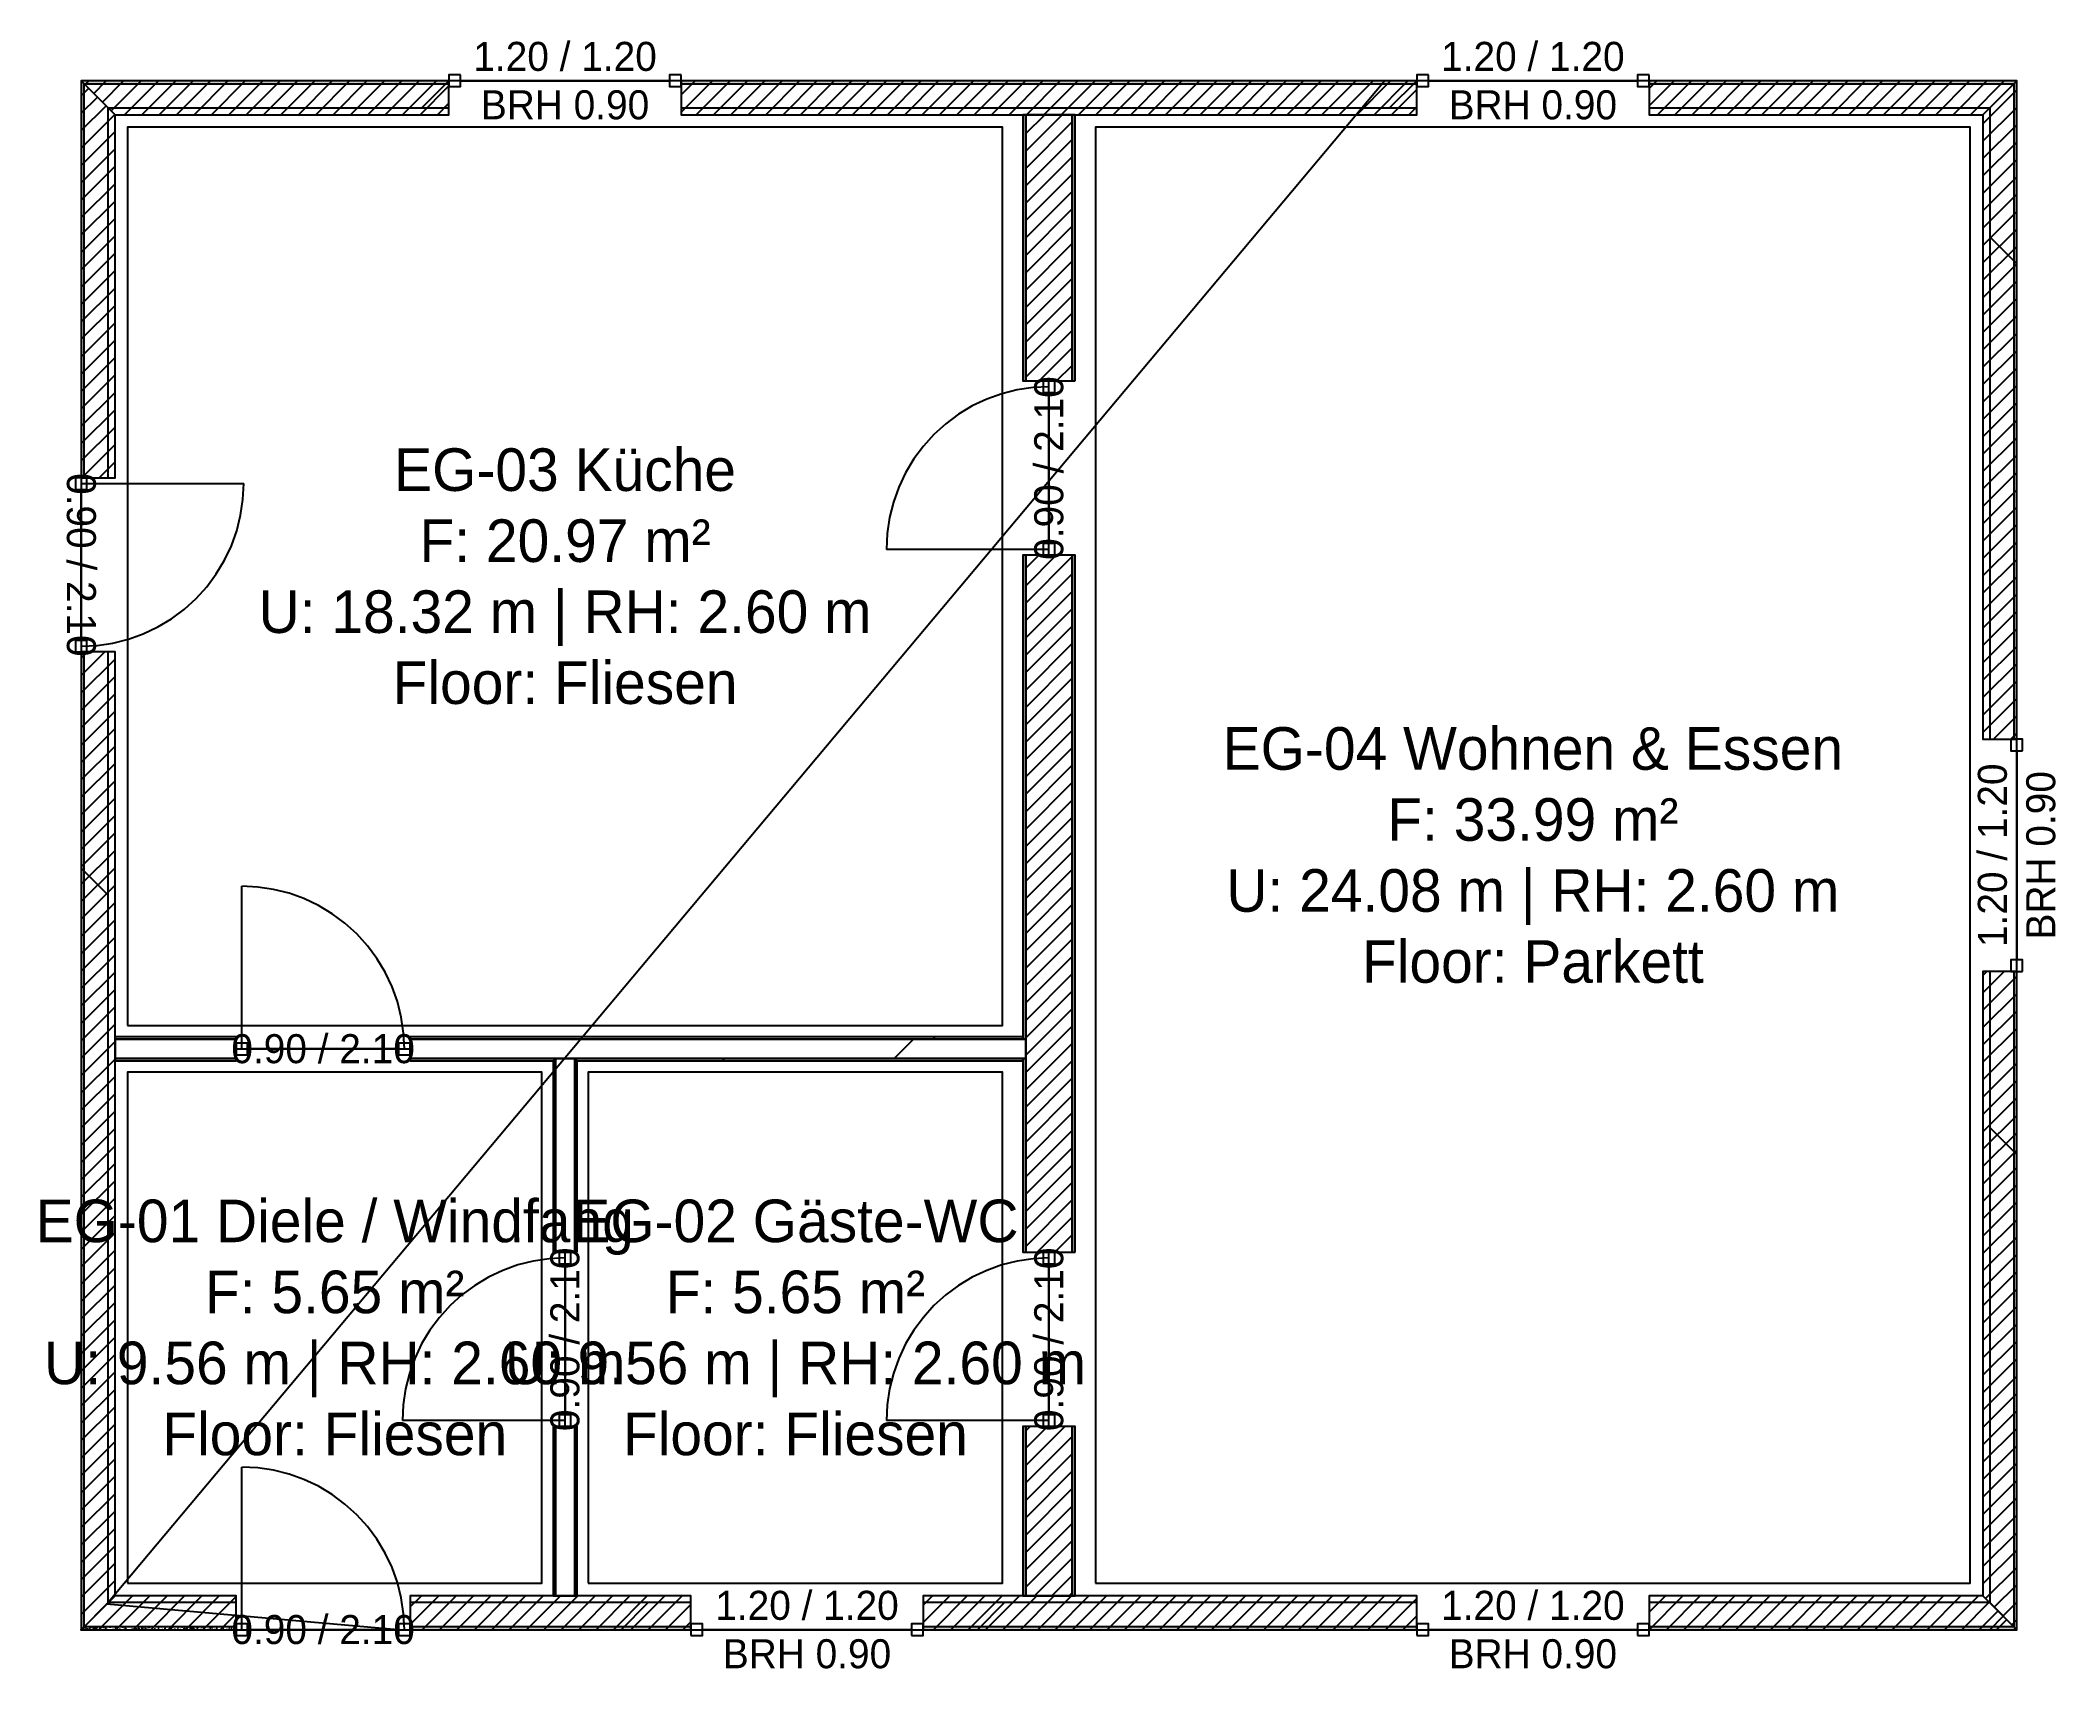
# Model space of a CAD drawing. Extents: x -0.2 to 10.2, y -0.2 to 8.2.
import ezdxf

# ---------------------------------------------------------------- set-up
doc = ezdxf.new("R2010")
doc.units = 0
doc.header["$MEASUREMENT"] = 0
for name, color, linetype in [('AEC_OPENING_THRESHOLD', 7, 'Continuous'), ('AEC_ROOM', 7, 'Continuous'), ('AEC_ROOM_STAMP', 7, 'Continuous'), ('AEC_SLAB', 7, 'Continuous'), ('AEC_SLAB_CEILING', 7, 'Continuous'), ('AEC_SLAB_CONTOUR', 7, 'Continuous'), ('AEC_SLAB_HATCH', 7, 'Continuous')]:
    doc.layers.add(name, color=color, linetype=linetype)
pattern_1 = [(45, (0, 0), (-2.245, 2.245), [])]
pattern_2 = [(45, (-1.7, 0), (-2.245, 2.245), [])]
pattern_3 = [(45, (-4.35, 0), (-2.2451, 2.2451), [])]
pattern_4 = [(45, (-8.1, 0), (-2.24506, 2.24506), [])]
pattern_5 = [(135, (4e-07, -10), (-2.24506, -2.24506), [])]
pattern_6 = [(135, (4.6, -10), (-2.24506, -2.24506), [])]
pattern_7 = [(225, (10, 8), (2.245, -2.245), [])]
pattern_8 = [(225, (6.9, 8), (2.245, -2.245), [])]
pattern_9 = [(225, (1.9, 8), (2.245, -2.245), [])]
pattern_10 = [(-45, (-8, 3e-07), (2.2451, 2.2451), [])]
pattern_11 = [(-45, (-5.05, 2e-07), (2.245, 2.245), [])]

msp = doc.modelspace()

# ---------------------------------------------------------------- hatches: boundary and pattern name
h = msp.add_hatch()
h.set_pattern_fill('ANSI31', color=256, angle=180, style=0)
h.set_pattern_definition(pattern_9)
h.paths.add_polyline_path([(1.9, 8), (0, 8), (0.015, 7.985), (1.9, 7.985), (1.9, 8)], flags=17)
h = msp.add_hatch()
h.set_pattern_fill('ANSI31', color=256, angle=180, style=0)
h.set_pattern_definition(pattern_9)
h.paths.add_polyline_path([(1.9, 8), (0, 8), (0.14, 7.86), (1.9, 7.86), (1.9, 8)], flags=17)
at = {"true_color": 0xff0000, "transparency": 33554687}
h = msp.add_hatch(dxfattribs=at)
h.set_pattern_fill('ANSI31', color=0, scale=0.02, style=0)
h.set_pattern_definition([(45, (-0.038, -0.16), (-0.0449013, 0.0449013), [])])
h.paths.add_polyline_path([(1.9, 8), (0, 8), (0.175, 7.825), (1.9, 7.825), (1.9, 8)], flags=17)
at = {"true_color": 0x808080, "transparency": 33554687}
h = msp.add_hatch(dxfattribs=at)
h.set_pattern_fill('AR-SAND', color=0, scale=0.0005, style=0)
h.set_pattern_definition([(37.5, (-0.00095, -0.004), (-0.000800015, 0.024470663), [0, -0.019304, 0, -0.02159, 0, -0.0206375]), (7.5, (-0.00095, -0.004), (0.02247616, 0.03584126), [0, -0.010414, 0, -0.017399, 0, -0.0066675]), (-32.5, (-0.01657, -0.004), (0.03954962, 7.186e-05), [0, -0.00635, 0, -0.02286, 0, -0.029845]), (-42.5, (-0.01657, -0.004), (0.03817783, 0.01114647), [0, -0.003175, 0, -0.014986, 0, -0.017145])])
h.paths.add_polyline_path([(1.9, 8), (0, 8), (0.015, 7.985), (1.9, 7.985), (1.9, 8)], flags=17)
h = msp.add_hatch()
h.set_pattern_fill('ANSI31', color=256, angle=-90, style=0)
h.set_pattern_definition(pattern_10)
h.paths.add_polyline_path([(0, 8), (0, 5.95), (0.015, 5.95), (0.015, 7.985), (0, 8)], flags=17)
h = msp.add_hatch()
h.set_pattern_fill('ANSI31', color=256, angle=-90, style=0)
h.set_pattern_definition(pattern_10)
h.paths.add_polyline_path([(0, 8), (0, 5.95), (0.14, 5.95), (0.14, 7.86), (0, 8)], flags=17)
at = {"true_color": 0xff0000, "transparency": 33554687}
h = msp.add_hatch(dxfattribs=at)
h.set_pattern_fill('ANSI31', color=0, scale=0.02, style=0)
h.set_pattern_definition([(45, (0, -0.16), (-0.0449013, 0.0449013), [])])
h.paths.add_polyline_path([(0, 8), (0, 5.95), (0.175, 5.95), (0.175, 7.825), (0, 8)], flags=17)
at = {"true_color": 0x808080, "transparency": 33554687}
h = msp.add_hatch(dxfattribs=at)
h.set_pattern_fill('AR-SAND', color=0, scale=0.0005, style=0)
h.set_pattern_definition([(37.5, (0, -0.004), (-0.000800015, 0.024470663), [0, -0.019304, 0, -0.02159, 0, -0.0206375]), (7.5, (0, -0.004), (0.02247616, 0.03584126), [0, -0.010414, 0, -0.017399, 0, -0.0066675]), (-32.5, (-0.01562, -0.004), (0.03954962, 7.186e-05), [0, -0.00635, 0, -0.02286, 0, -0.029845]), (-42.5, (-0.01562, -0.004), (0.03817783, 0.01114647), [0, -0.003175, 0, -0.014986, 0, -0.017145])])
h.paths.add_polyline_path([(0, 8), (0, 5.95), (0.015, 5.95), (0.015, 7.985), (0, 8)], flags=17)
h = msp.add_hatch()
h.set_pattern_fill('ANSI31', color=256, angle=180, style=0)
h.set_pattern_definition(pattern_8)
h.paths.add_polyline_path([(6.9, 8), (3.1, 8), (3.1, 7.985), (6.9, 7.985), (6.9, 8)], flags=17)
h = msp.add_hatch()
h.set_pattern_fill('ANSI31', color=256, angle=180, style=0)
h.set_pattern_definition(pattern_8)
h.paths.add_polyline_path([(6.9, 8), (3.1, 8), (3.1, 7.86), (6.9, 7.86), (6.9, 8)], flags=17)
at = {"true_color": 0xff0000, "transparency": 33554687}
h = msp.add_hatch(dxfattribs=at)
h.set_pattern_fill('ANSI31', color=0, scale=0.02, style=0)
h.set_pattern_definition([(45, (-0.138, -0.16), (-0.04490128, 0.04490128), [])])
h.paths.add_polyline_path([(6.9, 8), (3.1, 8), (3.1, 7.825), (6.9, 7.825), (6.9, 8)], flags=17)
at = {"true_color": 0x808080, "transparency": 33554687}
h = msp.add_hatch(dxfattribs=at)
h.set_pattern_fill('AR-SAND', color=0, scale=0.0005, style=0)
h.set_pattern_definition([(37.5, (-0.00345, -0.004), (-0.000800015, 0.024470663), [0, -0.019304, 0, -0.02159, 0, -0.0206375]), (7.5, (-0.00345, -0.004), (0.02247616, 0.03584126), [0, -0.010414, 0, -0.017399, 0, -0.0066675]), (-32.5, (-0.01907, -0.004), (0.03954962, 7.186e-05), [0, -0.00635, 0, -0.02286, 0, -0.029845]), (-42.5, (-0.01907, -0.004), (0.03817783, 0.01114647), [0, -0.003175, 0, -0.014986, 0, -0.017145])])
h.paths.add_polyline_path([(6.9, 8), (3.1, 8), (3.1, 7.985), (6.9, 7.985), (6.9, 8)], flags=17)
h = msp.add_hatch()
h.set_pattern_fill('ANSI31', color=256, angle=180, style=0)
h.set_pattern_definition(pattern_7)
h.paths.add_polyline_path([(10, 8), (8.1, 8), (8.1, 7.985), (9.985, 7.985), (10, 8)], flags=17)
h = msp.add_hatch()
h.set_pattern_fill('ANSI31', color=256, angle=180, style=0)
h.set_pattern_definition(pattern_7)
h.paths.add_polyline_path([(10, 8), (8.1, 8), (8.1, 7.86), (9.86, 7.86), (10, 8)], flags=17)
at = {"true_color": 0xff0000, "transparency": 33554687}
h = msp.add_hatch(dxfattribs=at)
h.set_pattern_fill('ANSI31', color=0, scale=0.02, style=0)
h.set_pattern_definition([(45, (-0.2, -0.16), (-0.04490128, 0.04490128), [])])
h.paths.add_polyline_path([(10, 8), (8.1, 8), (8.1, 7.825), (9.825, 7.825), (10, 8)], flags=17)
at = {"true_color": 0x808080, "transparency": 33554687}
h = msp.add_hatch(dxfattribs=at)
h.set_pattern_fill('AR-SAND', color=0, scale=0.0005, style=0)
h.set_pattern_definition([(37.5, (-0.005, -0.004), (-0.000800015, 0.024470663), [0, -0.019304002, 0, -0.02159, 0, -0.020637502]), (7.5, (-0.005, -0.004), (0.022476164, 0.035841255), [0, -0.010414, 0, -0.017399, 0, -0.0066675]), (-32.5, (-0.02062, -0.004), (0.03954962, 7.186e-05), [0, -0.00635, 0, -0.022860002, 0, -0.029845]), (-42.5, (-0.02062, -0.004), (0.03817783, 0.01114647), [0, -0.003175, 0, -0.014986, 0, -0.017145])])
h.paths.add_polyline_path([(10, 8), (8.1, 8), (8.1, 7.985), (9.985, 7.985), (10, 8)], flags=17)
at = {"true_color": 0xff0000, "transparency": 33554687}
h = msp.add_hatch(dxfattribs=at)
h.set_pattern_fill('ANSI31', color=0, scale=0.02, style=0)
h.set_pattern_definition([(45, (-0.2, -0.092), (-0.04490128, 0.04490128), [])])
h.paths.add_polyline_path([(10, 4.6), (10, 8), (9.825, 7.825), (9.825, 4.6), (10, 4.6)], flags=17)
h = msp.add_hatch()
h.set_pattern_fill('ANSI31', color=256, angle=90, style=0)
h.set_pattern_definition(pattern_6)
h.paths.add_polyline_path([(10, 4.6), (10, 8), (9.86, 7.86), (9.86, 4.6), (10, 4.6)], flags=17)
h = msp.add_hatch()
h.set_pattern_fill('ANSI31', color=256, angle=90, style=0)
h.set_pattern_definition(pattern_6)
h.paths.add_polyline_path([(10, 4.6), (10, 8), (9.985, 7.985), (9.985, 4.6), (10, 4.6)], flags=17)
at = {"true_color": 0x808080, "transparency": 33554687}
h = msp.add_hatch(dxfattribs=at)
h.set_pattern_fill('AR-SAND', color=0, scale=0.0005, style=0)
h.set_pattern_definition([(37.5, (-0.005, -0.0023), (-0.000800015, 0.024470663), [0, -0.019304002, 0, -0.02159, 0, -0.020637502]), (7.5, (-0.005, -0.0023), (0.022476164, 0.035841255), [0, -0.010414, 0, -0.017399, 0, -0.0066675]), (-32.5, (-0.02062, -0.0023), (0.03954962, 7.186e-05), [0, -0.00635, 0, -0.022860002, 0, -0.029845]), (-42.5, (-0.02062, -0.0023), (0.03817783, 0.01114647), [0, -0.003175, 0, -0.014986, 0, -0.017145])])
h.paths.add_polyline_path([(10, 4.6), (10, 8), (9.985, 7.985), (9.985, 4.6), (10, 4.6)], flags=17)
h = msp.add_hatch(dxfattribs=at)
h.set_pattern_fill('DOTS', color=0, scale=0.002, style=0)
h.set_pattern_definition([(0, (-0.00976, -0.0129), (0.0015875, 0.0031750001), [0, -0.0031750001])])
h.paths.add_polyline_path([(4.88, 6.45), (4.88, 7.825), (4.865, 7.825), (4.865, 6.45), (4.88, 6.45)], flags=17)
at = {"true_color": 0xff0000, "transparency": 33554687}
h = msp.add_hatch(dxfattribs=at)
h.set_pattern_fill('ANSI31', color=0, scale=0.02, style=0)
h.set_pattern_definition([(45, (-0.1024, -0.129), (-0.0449013, 0.0449013), [])])
h.paths.add_polyline_path([(5.12, 6.45), (5.12, 7.825), (4.88, 7.825), (4.88, 6.45), (5.12, 6.45)], flags=17)
at = {"true_color": 0x808080, "transparency": 33554687}
h = msp.add_hatch(dxfattribs=at)
h.set_pattern_fill('DOTS', color=0, scale=0.002, style=0)
h.set_pattern_definition([(0, (-0.01027, -0.0129), (0.0015875, 0.0031750001), [0, -0.0031750001])])
h.paths.add_polyline_path([(5.135, 6.45), (5.135, 7.825), (5.12, 7.825), (5.12, 6.45), (5.135, 6.45)], flags=17)
h = msp.add_hatch(dxfattribs=at)
h.set_pattern_fill('DOTS', color=0, scale=0.002, style=0)
h.set_pattern_definition([(0, (-0.00976, -0.0061), (0.0015875, 0.0031750001), [0, -0.0031750001])])
h.paths.add_polyline_path([(4.88, 3.05), (4.88, 5.55), (4.865, 5.55), (4.865, 3.05), (4.88, 3.05)], flags=17)
at = {"true_color": 0xff0000, "transparency": 33554687}
h = msp.add_hatch(dxfattribs=at)
h.set_pattern_fill('ANSI31', color=0, scale=0.02, style=0)
h.set_pattern_definition([(45, (-0.1024, -0.039), (-0.0449013, 0.0449013), [])])
h.paths.add_polyline_path([(5.12, 1.95), (5.12, 5.55), (4.88, 5.55), (4.88, 1.95), (5.12, 1.95)], flags=17)
at = {"true_color": 0x808080, "transparency": 33554687}
h = msp.add_hatch(dxfattribs=at)
h.set_pattern_fill('DOTS', color=0, scale=0.002, style=0)
h.set_pattern_definition([(0, (-0.01027, -0.0039), (0.0015875, 0.0031750001), [0, -0.0031750001])])
h.paths.add_polyline_path([(5.135, 1.95), (5.135, 5.55), (5.12, 5.55), (5.12, 1.95), (5.135, 1.95)], flags=17)
h = msp.add_hatch()
h.set_pattern_fill('ANSI31', color=256, angle=-90, style=0)
h.set_pattern_definition(pattern_11)
h.paths.add_polyline_path([(0, 5.05), (0, 0), (0.015, 0.015), (0.015, 5.05), (0, 5.05)], flags=17)
h = msp.add_hatch()
h.set_pattern_fill('ANSI31', color=256, angle=-90, style=0)
h.set_pattern_definition(pattern_11)
h.paths.add_polyline_path([(0, 5.05), (0, 0), (0.14, 0.14), (0.14, 5.05), (0, 5.05)], flags=17)
at = {"true_color": 0xff0000, "transparency": 33554687}
h = msp.add_hatch(dxfattribs=at)
h.set_pattern_fill('ANSI31', color=0, scale=0.02, style=0)
h.set_pattern_definition([(45, (0, -0.101), (-0.0449013, 0.0449013), [])])
h.paths.add_polyline_path([(0, 5.05), (0, 0), (0.175, 0.175), (0.175, 5.05), (0, 5.05)], flags=17)
at = {"true_color": 0x808080, "transparency": 33554687}
h = msp.add_hatch(dxfattribs=at)
h.set_pattern_fill('AR-SAND', color=0, scale=0.0005, style=0)
h.set_pattern_definition([(37.5, (0, -0.002525), (-0.000800015, 0.02447066), [0, -0.019304, 0, -0.02159, 0, -0.0206375]), (7.5, (0, -0.002525), (0.02247616, 0.03584126), [0, -0.010414, 0, -0.017399, 0, -0.0066675]), (-32.5, (-0.01562, -0.002525), (0.03954962, 7.186e-05), [0, -0.00635, 0, -0.02286, 0, -0.029845]), (-42.5, (-0.01562, -0.002525), (0.03817783, 0.01114647), [0, -0.003175, 0, -0.014986, 0, -0.017145])])
h.paths.add_polyline_path([(0, 5.05), (0, 0), (0.015, 0.015), (0.015, 5.05), (0, 5.05)], flags=17)
at = {"true_color": 0xff0000, "transparency": 33554687}
h = msp.add_hatch(dxfattribs=at)
h.set_pattern_fill('ANSI31', color=0, scale=0.02, style=0)
h.set_pattern_definition([(45, (-0.2, 0), (-0.04490128, 0.04490128), [])])
h.paths.add_polyline_path([(10, 0), (10, 3.4), (9.825, 3.4), (9.825, 0.175), (10, 0)], flags=17)
h = msp.add_hatch()
h.set_pattern_fill('ANSI31', color=256, angle=90, style=0)
h.set_pattern_definition(pattern_5)
h.paths.add_polyline_path([(10, 0), (10, 3.4), (9.86, 3.4), (9.86, 0.14), (10, 0)], flags=17)
h = msp.add_hatch()
h.set_pattern_fill('ANSI31', color=256, angle=90, style=0)
h.set_pattern_definition(pattern_5)
h.paths.add_polyline_path([(10, 0), (10, 3.4), (9.985, 3.4), (9.985, 0.015), (10, 0)], flags=17)
at = {"true_color": 0x808080, "transparency": 33554687}
h = msp.add_hatch(dxfattribs=at)
h.set_pattern_fill('AR-SAND', color=0, scale=0.0005, style=0)
h.set_pattern_definition([(37.5, (-0.005, 0), (-0.000800015, 0.024470663), [0, -0.019304, 0, -0.02159, 0, -0.0206375]), (7.5, (-0.005, 0), (0.02247616, 0.03584126), [0, -0.010414, 0, -0.017399, 0, -0.0066675]), (-32.5, (-0.02062, 0), (0.03954962, 7.186e-05), [0, -0.00635, 0, -0.02286, 0, -0.029845]), (-42.5, (-0.02062, 0), (0.03817783, 0.01114647), [0, -0.003175, 0, -0.014986, 0, -0.017145])])
h.paths.add_polyline_path([(10, 0), (10, 3.4), (9.985, 3.4), (9.985, 0.015), (10, 0)], flags=17)
h = msp.add_hatch()
h.set_pattern_fill('ANSI31', color=256, style=0)
h.set_pattern_definition([(45, (-0.175, -3.05), (-2.245, 2.245), [])])
h.paths.add_polyline_path([(0.175, 3.05), (0.8, 3.05), (0.8, 3.062), (0.175, 3.062), (0.175, 3.05)], flags=17)
h = msp.add_hatch()
h.set_pattern_fill('ANSI31', color=256, style=0)
h.set_pattern_definition([(45, (-0.175, -2.95), (-2.245, 2.245), [])])
h.paths.add_polyline_path([(0.175, 2.95), (0.8, 2.95), (0.8, 3.05), (0.175, 3.05), (0.175, 2.95)], flags=17)
h = msp.add_hatch()
h.set_pattern_fill('ANSI31', color=256, style=0)
h.set_pattern_definition([(45, (-1.7, -3.05), (-2.2451, 2.2451), [])])
h.paths.add_polyline_path([(1.7, 3.05), (4.865, 3.05), (4.865, 3.062), (1.7, 3.062), (1.7, 3.05)], flags=17)
h = msp.add_hatch()
h.set_pattern_fill('ANSI31', color=256, style=0)
h.set_pattern_definition([(45, (-1.7, -2.95), (-2.2451, 2.2451), [])])
h.paths.add_polyline_path([(1.7, 2.95), (4.88, 2.95), (4.88, 3.05), (1.7, 3.05), (1.7, 2.95)], flags=17)
h = msp.add_hatch()
h.set_pattern_fill('ANSI31', color=256, style=0)
h.set_pattern_definition([(45, (-0.175, -2.9375), (-2.245, 2.245), [])])
h.paths.add_polyline_path([(0.175, 2.938), (0.8, 2.938), (0.8, 2.95), (0.175, 2.95), (0.175, 2.938)], flags=17)
h = msp.add_hatch()
h.set_pattern_fill('ANSI31', color=256, style=0)
h.set_pattern_definition([(45, (-1.7, -2.9375), (-2.245, 2.245), [])])
h.paths.add_polyline_path([(1.7, 2.938), (2.438, 2.938), (2.45, 2.95), (1.7, 2.95), (1.7, 2.938)], flags=17)
h = msp.add_hatch()
h.set_pattern_fill('ANSI31', color=256, angle=90, style=0)
h.set_pattern_definition([(135, (1.95, -2.45), (-2.245, -2.245), [])])
h.paths.add_polyline_path([(2.45, 1.95), (2.45, 2.95), (2.438, 2.938), (2.438, 1.95), (2.45, 1.95)], flags=17)
h = msp.add_hatch()
h.set_pattern_fill('ANSI31', color=256, angle=90, style=0)
h.set_pattern_definition([(135, (1.95, -2.55), (-2.245, -2.245), [])])
h.paths.add_polyline_path([(2.55, 1.95), (2.55, 2.95), (2.45, 2.95), (2.45, 1.95), (2.55, 1.95)], flags=17)
h = msp.add_hatch()
h.set_pattern_fill('ANSI31', color=256, angle=90, style=0)
h.set_pattern_definition([(135, (1.95, -2.5625), (-2.245, -2.245), [])])
h.paths.add_polyline_path([(2.562, 1.95), (2.562, 2.938), (2.55, 2.95), (2.55, 1.95), (2.562, 1.95)], flags=17)
h = msp.add_hatch()
h.set_pattern_fill('ANSI31', color=256, style=0)
h.set_pattern_definition([(45, (-2.5625, -2.9375), (-2.2451, 2.2451), [])])
h.paths.add_polyline_path([(2.562, 2.938), (4.865, 2.938), (4.865, 2.95), (2.55, 2.95), (2.562, 2.938)], flags=17)
h = msp.add_hatch(dxfattribs=at)
h.set_pattern_fill('DOTS', color=0, scale=0.002, style=0)
h.set_pattern_definition([(0, (-0.00976, -0.0039), (0.0015875, 0.0031750001), [0, -0.0031750001])])
h.paths.add_polyline_path([(4.88, 1.95), (4.88, 2.95), (4.865, 2.95), (4.865, 1.95), (4.88, 1.95)], flags=17)
h = msp.add_hatch()
h.set_pattern_fill('ANSI31', color=256, angle=90, style=0)
h.set_pattern_definition([(135, (0.175, -2.45), (-2.245, -2.245), [])])
h.paths.add_polyline_path([(2.45, 0.175), (2.45, 1.05), (2.438, 1.05), (2.438, 0.175), (2.45, 0.175)], flags=17)
h = msp.add_hatch()
h.set_pattern_fill('ANSI31', color=256, angle=90, style=0)
h.set_pattern_definition([(135, (0.175, -2.55), (-2.245, -2.245), [])])
h.paths.add_polyline_path([(2.55, 0.175), (2.55, 1.05), (2.45, 1.05), (2.45, 0.175), (2.55, 0.175)], flags=17)
h = msp.add_hatch()
h.set_pattern_fill('ANSI31', color=256, angle=90, style=0)
h.set_pattern_definition([(135, (0.175, -2.5625), (-2.245, -2.245), [])])
h.paths.add_polyline_path([(2.562, 0.175), (2.562, 1.05), (2.55, 1.05), (2.55, 0.175), (2.562, 0.175)], flags=17)
h = msp.add_hatch(dxfattribs=at)
h.set_pattern_fill('DOTS', color=0, scale=0.002, style=0)
h.set_pattern_definition([(0, (-0.00976, -0.00035), (0.0015875, 0.0031750001), [0, -0.0031750001])])
h.paths.add_polyline_path([(4.88, 0.175), (4.88, 1.05), (4.865, 1.05), (4.865, 0.175), (4.88, 0.175)], flags=17)
at = {"true_color": 0xff0000, "transparency": 33554687}
h = msp.add_hatch(dxfattribs=at)
h.set_pattern_fill('ANSI31', color=0, scale=0.02, style=0)
h.set_pattern_definition([(45, (-0.1024, -0.0035), (-0.0449013, 0.0449013), [])])
h.paths.add_polyline_path([(5.12, 0.175), (5.12, 1.05), (4.88, 1.05), (4.88, 0.175), (5.12, 0.175)], flags=17)
at = {"true_color": 0x808080, "transparency": 33554687}
h = msp.add_hatch(dxfattribs=at)
h.set_pattern_fill('DOTS', color=0, scale=0.002, style=0)
h.set_pattern_definition([(0, (-0.01027, -0.00035), (0.0015875, 0.0031750001), [0, -0.0031750001])])
h.paths.add_polyline_path([(5.135, 0.175), (5.135, 1.05), (5.12, 1.05), (5.12, 0.175), (5.135, 0.175)], flags=17)
at = {"true_color": 0xff0000, "transparency": 33554687}
h = msp.add_hatch(dxfattribs=at)
h.set_pattern_fill('ANSI31', color=0, scale=0.02, style=0)
h.set_pattern_definition([(45, (0, 0), (-0.0449013, 0.0449013), [])])
h.paths.add_polyline_path([(0, 0), (0.8, 0), (0.8, 0.175), (0.175, 0.175), (0, 0)], flags=17)
h = msp.add_hatch()
h.set_pattern_fill('ANSI31', color=256, style=0)
h.set_pattern_definition(pattern_1)
h.paths.add_polyline_path([(0, 0), (0.8, 0), (0.8, 0.14), (0.14, 0.14), (0, 0)], flags=17)
h = msp.add_hatch(dxfattribs=at)
h.set_pattern_fill('ANSI31', color=0, scale=0.02, style=0)
h.set_pattern_definition([(45, (-0.034, 0), (-0.0449013, 0.0449013), [])])
h.paths.add_polyline_path([(1.7, 0), (3.15, 0), (3.15, 0.175), (1.7, 0.175), (1.7, 0)], flags=17)
h = msp.add_hatch()
h.set_pattern_fill('ANSI31', color=256, style=0)
h.set_pattern_definition(pattern_2)
h.paths.add_polyline_path([(1.7, 0), (3.15, 0), (3.15, 0.14), (1.7, 0.14), (1.7, 0)], flags=17)
h = msp.add_hatch(dxfattribs=at)
h.set_pattern_fill('ANSI31', color=0, scale=0.02, style=0)
h.set_pattern_definition([(45, (-0.087, 0), (-0.0449013, 0.0449013), [])])
h.paths.add_polyline_path([(4.35, 0), (6.9, 0), (6.9, 0.175), (4.35, 0.175), (4.35, 0)], flags=17)
h = msp.add_hatch()
h.set_pattern_fill('ANSI31', color=256, style=0)
h.set_pattern_definition(pattern_3)
h.paths.add_polyline_path([(4.35, 0), (6.9, 0), (6.9, 0.14), (4.35, 0.14), (4.35, 0)], flags=17)
h = msp.add_hatch(dxfattribs=at)
h.set_pattern_fill('ANSI31', color=0, scale=0.02, style=0)
h.set_pattern_definition([(45, (-0.162, 0), (-0.04490128, 0.04490128), [])])
h.paths.add_polyline_path([(8.1, 0), (10, 0), (9.825, 0.175), (8.1, 0.175), (8.1, 0)], flags=17)
h = msp.add_hatch()
h.set_pattern_fill('ANSI31', color=256, style=0)
h.set_pattern_definition(pattern_4)
h.paths.add_polyline_path([(8.1, 0), (10, 0), (9.86, 0.14), (8.1, 0.14), (8.1, 0)], flags=17)
h = msp.add_hatch()
h.set_pattern_fill('ANSI31', color=256, style=0)
h.set_pattern_definition(pattern_1)
h.paths.add_polyline_path([(0, 0), (0.8, 0), (0.8, 0.015), (0.015, 0.015), (0, 0)], flags=17)
at = {"true_color": 0x808080, "transparency": 33554687}
h = msp.add_hatch(dxfattribs=at)
h.set_pattern_fill('AR-SAND', color=0, scale=0.0005, style=0)
h.set_pattern_definition([(37.5, (0, 0), (-0.0008, 0.02447066), [0, -0.019304, 0, -0.02159, 0, -0.0206375]), (7.5, (0, 0), (0.0224762, 0.0358413), [0, -0.010414, 0, -0.017399, 0, -0.0066675]), (-32.5, (-0.01562, 0), (0.0395496, 7.186e-05), [0, -0.00635, 0, -0.02286, 0, -0.029845]), (-42.5, (-0.01562, 0), (0.0381778, 0.0111465), [0, -0.003175, 0, -0.014986, 0, -0.017145])])
h.paths.add_polyline_path([(0, 0), (0.8, 0), (0.8, 0.015), (0.015, 0.015), (0, 0)], flags=17)
h = msp.add_hatch()
h.set_pattern_fill('ANSI31', color=256, style=0)
h.set_pattern_definition(pattern_2)
h.paths.add_polyline_path([(1.7, 0), (3.15, 0), (3.15, 0.015), (1.7, 0.015), (1.7, 0)], flags=17)
h = msp.add_hatch(dxfattribs=at)
h.set_pattern_fill('AR-SAND', color=0, scale=0.0005, style=0)
h.set_pattern_definition([(37.5, (-0.00085, 0), (-0.00080002, 0.02447066), [0, -0.019304, 0, -0.02159, 0, -0.0206375]), (7.5, (-0.00085, 0), (0.02247616, 0.03584126), [0, -0.010414, 0, -0.017399, 0, -0.0066675]), (-32.5, (-0.01647, 0), (0.03954962, 7.186e-05), [0, -0.00635, 0, -0.02286, 0, -0.029845]), (-42.5, (-0.01647, 0), (0.03817783, 0.01114647), [0, -0.003175, 0, -0.014986, 0, -0.017145])])
h.paths.add_polyline_path([(1.7, 0), (3.15, 0), (3.15, 0.015), (1.7, 0.015), (1.7, 0)], flags=17)
h = msp.add_hatch()
h.set_pattern_fill('ANSI31', color=256, style=0)
h.set_pattern_definition(pattern_3)
h.paths.add_polyline_path([(4.35, 0), (6.9, 0), (6.9, 0.015), (4.35, 0.015), (4.35, 0)], flags=17)
h = msp.add_hatch(dxfattribs=at)
h.set_pattern_fill('AR-SAND', color=0, scale=0.0005, style=0)
h.set_pattern_definition([(37.5, (-0.002175, 0), (-0.000800015, 0.024470663), [0, -0.019304, 0, -0.02159, 0, -0.0206375]), (7.5, (-0.002175, 0), (0.02247616, 0.03584126), [0, -0.010414, 0, -0.017399, 0, -0.0066675]), (-32.5, (-0.017796, 0), (0.03954962, 7.186e-05), [0, -0.00635, 0, -0.02286, 0, -0.029845]), (-42.5, (-0.017796, 0), (0.03817783, 0.01114647), [0, -0.003175, 0, -0.014986, 0, -0.017145])])
h.paths.add_polyline_path([(4.35, 0), (6.9, 0), (6.9, 0.015), (4.35, 0.015), (4.35, 0)], flags=17)
h = msp.add_hatch()
h.set_pattern_fill('ANSI31', color=256, style=0)
h.set_pattern_definition(pattern_4)
h.paths.add_polyline_path([(8.1, 0), (10, 0), (9.985, 0.015), (8.1, 0.015), (8.1, 0)], flags=17)
h = msp.add_hatch(dxfattribs=at)
h.set_pattern_fill('AR-SAND', color=0, scale=0.0005, style=0)
h.set_pattern_definition([(37.5, (-0.00405, 0), (-0.000800015, 0.024470663), [0, -0.019304, 0, -0.02159, 0, -0.0206375]), (7.5, (-0.00405, 0), (0.02247616, 0.03584126), [0, -0.010414, 0, -0.017399, 0, -0.0066675]), (-32.5, (-0.01967, 0), (0.03954962, 7.186e-05), [0, -0.00635, 0, -0.02286, 0, -0.029845]), (-42.5, (-0.01967, 0), (0.03817783, 0.01114647), [0, -0.003175, 0, -0.014986, 0, -0.017145])])
h.paths.add_polyline_path([(8.1, 0), (10, 0), (9.985, 0.015), (8.1, 0.015), (8.1, 0)], flags=17)
at = {"layer": 'AEC_SLAB_HATCH'}
h = msp.add_hatch(dxfattribs=at)
h.set_pattern_fill('AR-CONC', color=256, style=0)
h.set_pattern_definition([(50, (0, 0), (182.18, -15.94), [19.05, -209.55]), (355, (0, 0), (-35.24, 191.06), [15.24, -167.64]), (100.45, (15.18, -1.33), (146.94, 175.12), [16.19, -178.09]), (46.18, (0, 50.8), (271.08, -42.04), [28.58, -314.33]), (96.64, (22.6, 47.3), (237.4, 247.43), [24.28, -267.14]), (351.18, (0, 50.8), (237.4, 247.43), [22.86, -251.46]), (21, (25.4, 38.1), (151.61, -102.27), [19.05, -209.55]), (326, (25.4, 38.1), (61.8, 184.19), [15.24, -167.64]), (71.45, (38.03, 29.58), (213.42, 81.92), [16.19, -178.09]), (37.5, (0, 0), (3.09, 84.555), [0, -165.608, 0, -170.18, 0, -168.275]), (7.5, (0, 0), (66.82, 100.18), [0, -97.028, 0, -161.798, 0, -64.135]), (-32.5, (-56.64, 0), (135.59, -5.73), [0, -63.5, 0, -198.12, 0, -262.89]), (-42.5, (-82.04, 0), (148.13, 25.43), [0, -82.55, 0, -131.572, 0, -186.69])])
h.paths.add_polyline_path([(0, 0), (10, 0), (10, 8), (0, 8), (0, 0)], flags=17)

# ---------------------------------------------------------------- linework, layer by layer
for points in [[(1.96, 8.03), (1.9, 8.03), (1.9, 7.97), (1.96, 7.97)], [(3.1, 8.03), (3.04, 8.03), (3.04, 7.97), (3.1, 7.97)], [(6.96, 8.03), (6.9, 8.03), (6.9, 7.97), (6.96, 7.97)], [(8.1, 8.03), (8.04, 8.03), (8.04, 7.97), (8.1, 7.97)], [(1.9, 8), (0, 8), (0.14, 7.86), (1.9, 7.86)], [(0, 8), (0, 5.95), (0.14, 5.95), (0.14, 7.86)], [(0, 8), (0, 5.95), (0.015, 5.95), (0.015, 7.985)], [(6.9, 8), (3.1, 8), (3.1, 7.86), (6.9, 7.86)], [(10, 4.6), (10, 8), (9.86, 7.86), (9.86, 4.6)], [(10, 4.6), (10, 8), (9.985, 7.985), (9.985, 4.6)], [(5.03, 6.39), (5.03, 6.45), (4.97, 6.45), (4.97, 6.39)], [(-0.03, 5.95), (-0.03, 5.89), (0.03, 5.89), (0.03, 5.95)], [(5.03, 5.55), (5.03, 5.61), (4.97, 5.61), (4.97, 5.55)], [(-0.03, 5.11), (-0.03, 5.05), (0.03, 5.05), (0.03, 5.11)], [(0, 5.05), (0, 0), (0.14, 0.14), (0.14, 5.05)], [(0, 5.05), (0, 0), (0.015, 0.015), (0.015, 5.05)], [(10.03, 4.54), (10.03, 4.6), (9.97, 4.6), (9.97, 4.54)], [(10.03, 3.4), (10.03, 3.46), (9.97, 3.46), (9.97, 3.4)], [(10, 0), (10, 3.4), (9.86, 3.4), (9.86, 0.14)], [(10, 0), (10, 3.4), (9.985, 3.4), (9.985, 0.015)], [(0.175, 3.05), (0.8, 3.05), (0.8, 3.062), (0.175, 3.062)], [(0.175, 2.95), (0.8, 2.95), (0.8, 3.05), (0.175, 3.05)], [(0.8, 2.97), (0.86, 2.97), (0.86, 3.03), (0.8, 3.03)], [(1.64, 2.97), (1.7, 2.97), (1.7, 3.03), (1.64, 3.03)], [(1.7, 3.05), (4.865, 3.05), (4.865, 3.062), (1.7, 3.062)], [(1.7, 2.95), (4.88, 2.95), (4.88, 3.05), (1.7, 3.05)], [(0.175, 2.938), (0.8, 2.938), (0.8, 2.95), (0.175, 2.95)], [(1.7, 2.938), (2.438, 2.938), (2.45, 2.95), (1.7, 2.95)], [(2.45, 1.95), (2.45, 2.95), (2.438, 2.938), (2.438, 1.95)], [(2.55, 1.95), (2.55, 2.95), (2.45, 2.95), (2.45, 1.95)], [(2.562, 2.938), (4.865, 2.938), (4.865, 2.95), (2.55, 2.95)], [(2.562, 1.95), (2.562, 2.938), (2.55, 2.95), (2.55, 1.95)], [(2.53, 1.89), (2.53, 1.95), (2.47, 1.95), (2.47, 1.89)], [(5.03, 1.89), (5.03, 1.95), (4.97, 1.95), (4.97, 1.89)], [(2.45, 0.175), (2.45, 1.05), (2.438, 1.05), (2.438, 0.175)], [(2.55, 0.175), (2.55, 1.05), (2.45, 1.05), (2.45, 0.175)], [(2.53, 1.05), (2.53, 1.11), (2.47, 1.11), (2.47, 1.05)], [(2.562, 0.175), (2.562, 1.05), (2.55, 1.05), (2.55, 0.175)], [(5.03, 1.05), (5.03, 1.11), (4.97, 1.11), (4.97, 1.05)], [(4.35, 0), (6.9, 0), (6.9, 0.14), (4.35, 0.14)], [(8.1, 0), (10, 0), (9.86, 0.14), (8.1, 0.14)], [(0.8, -0.03), (0.86, -0.03), (0.86, 0.03), (0.8, 0.03)], [(1.64, -0.03), (1.7, -0.03), (1.7, 0.03), (1.64, 0.03)], [(3.15, -0.03), (3.21, -0.03), (3.21, 0.03), (3.15, 0.03)], [(4.29, -0.03), (4.35, -0.03), (4.35, 0.03), (4.29, 0.03)], [(6.9, -0.03), (6.96, -0.03), (6.96, 0.03), (6.9, 0.03)], [(8.04, -0.03), (8.1, -0.03), (8.1, 0.03), (8.04, 0.03)]]:
    msp.add_lwpolyline(points, close=True)
at = {"color": 0, "true_color": 0xffff00}
for points in [[(1.9, 8), (0, 8), (0.015, 7.985), (1.9, 7.985)], [(1.9, 8), (0, 8), (0.175, 7.825), (1.9, 7.825)], [(0, 8), (0, 5.95), (0.175, 5.95), (0.175, 7.825)], [(6.9, 8), (3.1, 8), (3.1, 7.825), (6.9, 7.825)], [(10, 8), (8.1, 8), (8.1, 7.825), (9.825, 7.825)], [(10, 8), (8.1, 8), (8.1, 7.86), (9.86, 7.86)], [(10, 4.6), (10, 8), (9.825, 7.825), (9.825, 4.6)], [(5.12, 6.45), (5.12, 7.825), (4.88, 7.825), (4.88, 6.45)], [(5.12, 1.95), (5.12, 5.55), (4.88, 5.55), (4.88, 1.95)], [(0, 5.05), (0, 0), (0.175, 0.175), (0.175, 5.05)], [(10, 0), (10, 3.4), (9.825, 3.4), (9.825, 0.175)], [(5.12, 0.175), (5.12, 1.05), (4.88, 1.05), (4.88, 0.175)], [(0, 0), (0.8, 0), (0.8, 0.175), (0.175, 0.175)], [(0, 0), (0.8, 0), (0.8, 0.14), (0.14, 0.14)], [(1.7, 0), (3.15, 0), (3.15, 0.175), (1.7, 0.175)], [(1.7, 0), (3.15, 0), (3.15, 0.14), (1.7, 0.14)], [(4.35, 0), (6.9, 0), (6.9, 0.175), (4.35, 0.175)], [(8.1, 0), (10, 0), (9.825, 0.175), (8.1, 0.175)], [(8.1, 0), (10, 0), (9.985, 0.015), (8.1, 0.015)]]:
    msp.add_lwpolyline(points, close=True, dxfattribs=at)
at = {"color": 0, "true_color": 0xffffff}
for points in [[(1.9, 8), (0, 8), (0.015, 7.985), (1.9, 7.985)], [(0, 8), (0, 5.95), (0.015, 5.95), (0.015, 7.985)], [(6.9, 8), (3.1, 8), (3.1, 7.985), (6.9, 7.985)], [(6.9, 8), (3.1, 8), (3.1, 7.985), (6.9, 7.985)], [(10, 8), (8.1, 8), (8.1, 7.985), (9.985, 7.985)], [(10, 8), (8.1, 8), (8.1, 7.985), (9.985, 7.985)], [(10, 4.6), (10, 8), (9.985, 7.985), (9.985, 4.6)], [(4.88, 6.45), (4.88, 7.825), (4.865, 7.825), (4.865, 6.45)], [(5.135, 6.45), (5.135, 7.825), (5.12, 7.825), (5.12, 6.45)], [(4.88, 3.05), (4.88, 5.55), (4.865, 5.55), (4.865, 3.05)], [(5.135, 1.95), (5.135, 5.55), (5.12, 5.55), (5.12, 1.95)], [(0, 5.05), (0, 0), (0.015, 0.015), (0.015, 5.05)], [(10, 0), (10, 3.4), (9.985, 3.4), (9.985, 0.015)], [(4.88, 1.95), (4.88, 2.95), (4.865, 2.95), (4.865, 1.95)], [(4.88, 0.175), (4.88, 1.05), (4.865, 1.05), (4.865, 0.175)], [(5.135, 0.175), (5.135, 1.05), (5.12, 1.05), (5.12, 0.175)], [(0, 0), (0.8, 0), (0.8, 0.015), (0.015, 0.015)], [(0, 0), (0.8, 0), (0.8, 0.015), (0.015, 0.015)], [(1.7, 0), (3.15, 0), (3.15, 0.015), (1.7, 0.015)], [(1.7, 0), (3.15, 0), (3.15, 0.015), (1.7, 0.015)], [(4.35, 0), (6.9, 0), (6.9, 0.015), (4.35, 0.015)], [(4.35, 0), (6.9, 0), (6.9, 0.015), (4.35, 0.015)], [(8.1, 0), (10, 0), (9.985, 0.015), (8.1, 0.015)]]:
    msp.add_lwpolyline(points, close=True, dxfattribs=at)
for points in [[(3.1, 8), (1.9, 8)], [(3.1, 8), (1.9, 8)], [(2.7, 8), (2.3, 8)], [(8.1, 8), (6.9, 8)], [(8.1, 8), (6.9, 8)], [(7.7, 8), (7.3, 8)], [(5, 6.42), (4.918, 6.416), (4.836, 6.404), (4.756, 6.384), (4.679, 6.356), (4.604, 6.321), (4.533, 6.278), (4.467, 6.229), (4.406, 6.174), (4.351, 6.113), (4.302, 6.047), (4.259, 5.976), (4.224, 5.901), (4.196, 5.824), (4.176, 5.744), (4.164, 5.662), (4.16, 5.58)], [(5, 5.8), (5, 6.2)], [(0, 5.92), (0.84, 5.92)], [(0, 5.08), (0.082, 5.084), (0.164, 5.096), (0.244, 5.116), (0.321, 5.144), (0.396, 5.179), (0.467, 5.222), (0.533, 5.271), (0.594, 5.326), (0.649, 5.387), (0.698, 5.453), (0.741, 5.524), (0.776, 5.599), (0.804, 5.676), (0.824, 5.756), (0.836, 5.838), (0.84, 5.92)], [(0, 5.7), (0, 5.3)], [(5, 5.58), (4.16, 5.58)], [(10, 3.4), (10, 4.6)], [(10, 3.4), (10, 4.6)], [(10, 3.8), (10, 4.2)], [(0.83, 3), (0.83, 3.84)], [(1.67, 3), (1.666, 3.082), (1.654, 3.164), (1.634, 3.244), (1.606, 3.321), (1.571, 3.396), (1.528, 3.467), (1.479, 3.533), (1.424, 3.594), (1.363, 3.649), (1.297, 3.698), (1.226, 3.741), (1.151, 3.776), (1.074, 3.804), (0.994, 3.824), (0.912, 3.836), (0.83, 3.84)], [(1.05, 3), (1.45, 3)], [(2.5, 1.92), (2.418, 1.916), (2.336, 1.904), (2.256, 1.884), (2.179, 1.856), (2.104, 1.821), (2.033, 1.778), (1.967, 1.729), (1.906, 1.674), (1.851, 1.613), (1.802, 1.547), (1.759, 1.476), (1.724, 1.401), (1.696, 1.324), (1.676, 1.244), (1.664, 1.162), (1.66, 1.08)], [(5, 1.92), (4.918, 1.916), (4.836, 1.904), (4.756, 1.884), (4.679, 1.856), (4.604, 1.821), (4.533, 1.778), (4.467, 1.729), (4.406, 1.674), (4.351, 1.613), (4.302, 1.547), (4.259, 1.476), (4.224, 1.401), (4.196, 1.324), (4.176, 1.244), (4.164, 1.162), (4.16, 1.08)], [(2.5, 1.3), (2.5, 1.7)], [(5, 1.3), (5, 1.7)], [(2.5, 1.08), (1.66, 1.08)], [(5, 1.08), (4.16, 1.08)], [(0.83, 0), (0.83, 0.84)], [(1.67, 0), (1.666, 0.082), (1.654, 0.164), (1.634, 0.244), (1.606, 0.321), (1.571, 0.396), (1.528, 0.467), (1.479, 0.533), (1.424, 0.594), (1.363, 0.649), (1.297, 0.698), (1.226, 0.741), (1.151, 0.776), (1.074, 0.804), (0.994, 0.824), (0.912, 0.836), (0.83, 0.84)], [(1.05, 0), (1.45, 0)], [(3.15, 0), (4.35, 0)], [(3.15, 0), (4.35, 0)], [(3.55, 0), (3.95, 0)], [(6.9, 0), (8.1, 0)], [(6.9, 0), (8.1, 0)], [(7.3, 0), (7.7, 0)]]:
    msp.add_lwpolyline(points)
for points in [[(1.96, 8, 0.96), (3.04, 8, 1.5), (1.96, 8, 2.04)], [(1.96, 8, 0.96), (3.04, 8, 1.5), (1.96, 8, 2.04)], [(6.96, 8, 0.96), (8.04, 8, 1.5), (6.96, 8, 2.04)], [(6.96, 8, 0.96), (8.04, 8, 1.5), (6.96, 8, 2.04)], [(5, 6.39, 0.06), (5, 5.61, 1.05), (5, 6.39, 2.04)], [(5, 6.39, 0), (5, 5.61, 1.02), (5, 6.39, 2.04)], [(0, 5.11, 0.06), (0, 5.89, 1.05), (0, 5.11, 2.04)], [(0, 5.11, 0), (0, 5.89, 1.02), (0, 5.11, 2.04)], [(10, 4.54, 0.96), (10, 3.46, 1.5), (10, 4.54, 2.04)], [(10, 4.54, 0.96), (10, 3.46, 1.5), (10, 4.54, 2.04)], [(1.64, 3, 0.06), (0.86, 3, 1.05), (1.64, 3, 2.04)], [(1.64, 3, 0), (0.86, 3, 1.02), (1.64, 3, 2.04)], [(2.5, 1.89, 0.06), (2.5, 1.11, 1.05), (2.5, 1.89, 2.04)], [(2.5, 1.89, 0), (2.5, 1.11, 1.02), (2.5, 1.89, 2.04)], [(5, 1.89, 0.06), (5, 1.11, 1.05), (5, 1.89, 2.04)], [(5, 1.89, 0), (5, 1.11, 1.02), (5, 1.89, 2.04)], [(1.64, 0, 0.06), (0.86, 0, 1.05), (1.64, 0, 2.04)], [(1.64, 0, 0), (0.86, 0, 1.02), (1.64, 0, 2.04)], [(4.29, 0, 0.96), (3.21, 0, 1.5), (4.29, 0, 2.04)], [(4.29, 0, 0.96), (3.21, 0, 1.5), (4.29, 0, 2.04)], [(8.04, 0, 0.96), (6.96, 0, 1.5), (8.04, 0, 2.04)], [(8.04, 0, 0.96), (6.96, 0, 1.5), (8.04, 0, 2.04)]]:
    msp.add_polyline3d(points)
for points in [[(3.04, 8, 0.96), (1.96, 8, 0.96), (1.96, 8, 2.04), (3.04, 8, 2.04)], [(3, 8, 1), (2, 8, 1), (2, 8, 2), (3, 8, 2)], [(8.04, 8, 0.96), (6.96, 8, 0.96), (6.96, 8, 2.04), (8.04, 8, 2.04)], [(8, 8, 1), (7, 8, 1), (7, 8, 2), (8, 8, 2)], [(5, 5.61, 0), (5, 6.39, 0), (5, 6.39, 2.04), (5, 5.61, 2.04)], [(5, 5.65, 0), (5, 6.35, 0), (5, 6.35, 2), (5, 5.65, 2)], [(0, 5.89, 0), (0, 5.11, 0), (0, 5.11, 2.04), (0, 5.89, 2.04)], [(0, 5.85, 0), (0, 5.15, 0), (0, 5.15, 2), (0, 5.85, 2)], [(10, 3.46, 0.96), (10, 4.54, 0.96), (10, 4.54, 2.04), (10, 3.46, 2.04)], [(10, 3.5, 1), (10, 4.5, 1), (10, 4.5, 2), (10, 3.5, 2)], [(0.86, 3, 0), (1.64, 3, 0), (1.64, 3, 2.04), (0.86, 3, 2.04)], [(0.9, 3, 0), (1.6, 3, 0), (1.6, 3, 2), (0.9, 3, 2)], [(2.5, 1.11, 0), (2.5, 1.89, 0), (2.5, 1.89, 2.04), (2.5, 1.11, 2.04)], [(5, 1.11, 0), (5, 1.89, 0), (5, 1.89, 2.04), (5, 1.11, 2.04)], [(2.5, 1.15, 0), (2.5, 1.85, 0), (2.5, 1.85, 2), (2.5, 1.15, 2)], [(5, 1.15, 0), (5, 1.85, 0), (5, 1.85, 2), (5, 1.15, 2)], [(0.86, 0, 0), (1.64, 0, 0), (1.64, 0, 2.04), (0.86, 0, 2.04)], [(0.9, 0, 0), (1.6, 0, 0), (1.6, 0, 2), (0.9, 0, 2)], [(3.21, 0, 0.96), (4.29, 0, 0.96), (4.29, 0, 2.04), (3.21, 0, 2.04)], [(3.25, 0, 1), (4.25, 0, 1), (4.25, 0, 2), (3.25, 0, 2)], [(6.96, 0, 0.96), (8.04, 0, 0.96), (8.04, 0, 2.04), (6.96, 0, 2.04)], [(7, 0, 1), (8, 0, 1), (8, 0, 2), (7, 0, 2)]]:
    msp.add_polyline3d(points, close=True)
for p in [(2.5, 8), (7.5, 8), (5, 6), (0, 5.5), (10, 4), (1.25, 3), (2.5, 1.5), (5, 1.5), (0, 0), (1.25, 0), (3.75, 0), (7.5, 0)]:
    msp.add_point(p)
at = {"layer": 'AEC_OPENING_THRESHOLD'}
for points in [[(5, 5.55), (5, 6.45)], [(5, 5.55), (5, 6.45)], [(0, 5.95), (0, 5.05)], [(0.8, 3), (1.7, 3)], [(0.8, 3), (1.7, 3)], [(2.5, 1.05), (2.5, 1.95)], [(2.5, 1.05), (2.5, 1.95)], [(5, 1.05), (5, 1.95)], [(5, 1.05), (5, 1.95)], [(0.8, 0), (1.7, 0)]]:
    msp.add_lwpolyline(points, dxfattribs=at)
at = {"layer": 'AEC_ROOM'}
for points in [[(0.24, 3.12), (4.76, 3.12), (4.76, 7.76), (0.24, 7.76)], [(5.24, 0.24), (9.76, 0.24), (9.76, 7.76), (5.24, 7.76)], [(0.24, 0.24), (2.38, 0.24), (2.38, 2.88), (0.24, 2.88)], [(2.62, 0.24), (4.76, 0.24), (4.76, 2.88), (2.62, 2.88)]]:
    msp.add_lwpolyline(points, close=True, dxfattribs=at)
at = {"layer": 'AEC_SLAB'}
msp.add_lwpolyline([(0, 0), (10, 0), (10, 8), (0, 8)], close=True, dxfattribs=at)
at = {"layer": 'AEC_SLAB_CEILING', "elevation": -0.33}
msp.add_lwpolyline([(0, 0), (10, 0), (10, 8), (0, 8)], close=True, dxfattribs=at)
at = {"layer": 'AEC_SLAB_CONTOUR'}
msp.add_lwpolyline([(0, 0), (10, 0), (10, 8), (0, 8)], close=True, dxfattribs=at)

# ---------------------------------------------------------------- texts
at = {"char_height": 0.15, "width": 10, "attachment_point": 5}
for s, insert in [('1.20 / 1.20\\PBRH 0.90', (2.5, 8)), ('1.20 / 1.20\\PBRH 0.90', (7.5, 8)), ('0.90 / 2.10', (1.25, 3)), ('1.20 / 1.20\\PBRH 0.90', (3.75, 0)), ('1.20 / 1.20\\PBRH 0.90', (7.5, 0)), ('0.90 / 2.10', (1.25, 0))]:
    msp.add_mtext(s, dxfattribs=dict(at, insert=insert))
for s, insert, rotation in [('0.90 / 2.10', (5, 6), 90), ('0.90 / 2.10', (0, 5.5), 270), ('1.20 / 1.20\\PBRH 0.90', (10, 4), 90), ('0.90 / 2.10', (2.5, 1.5), 90), ('0.90 / 2.10', (5, 1.5), 90)]:
    msp.add_mtext(s, dxfattribs=dict(at, insert=insert, rotation=rotation))
at = {"layer": 'AEC_ROOM_STAMP', "char_height": 0.22, "attachment_point": 5}
for s, insert in [('EG-03 Küche\\PF: 20.97 m²\\PU: 18.32 m | RH: 2.60 m\\PFloor: Fliesen', (2.5, 5.44)), ('EG-04 Wohnen & Essen\\PF: 33.99 m²\\PU: 24.08 m | RH: 2.60 m\\PFloor: Parkett', (7.5, 4)), ('EG-01 Diele / Windfang\\PF: 5.65 m²\\PU: 9.56 m | RH: 2.60 m\\PFloor: Fliesen', (1.31, 1.56)), ('EG-02 Gäste-WC\\PF: 5.65 m²\\PU: 9.56 m | RH: 2.60 m\\PFloor: Fliesen', (3.69, 1.56))]:
    msp.add_mtext(s, dxfattribs=dict(at, insert=insert))

doc.saveas('drawing.dxf')
